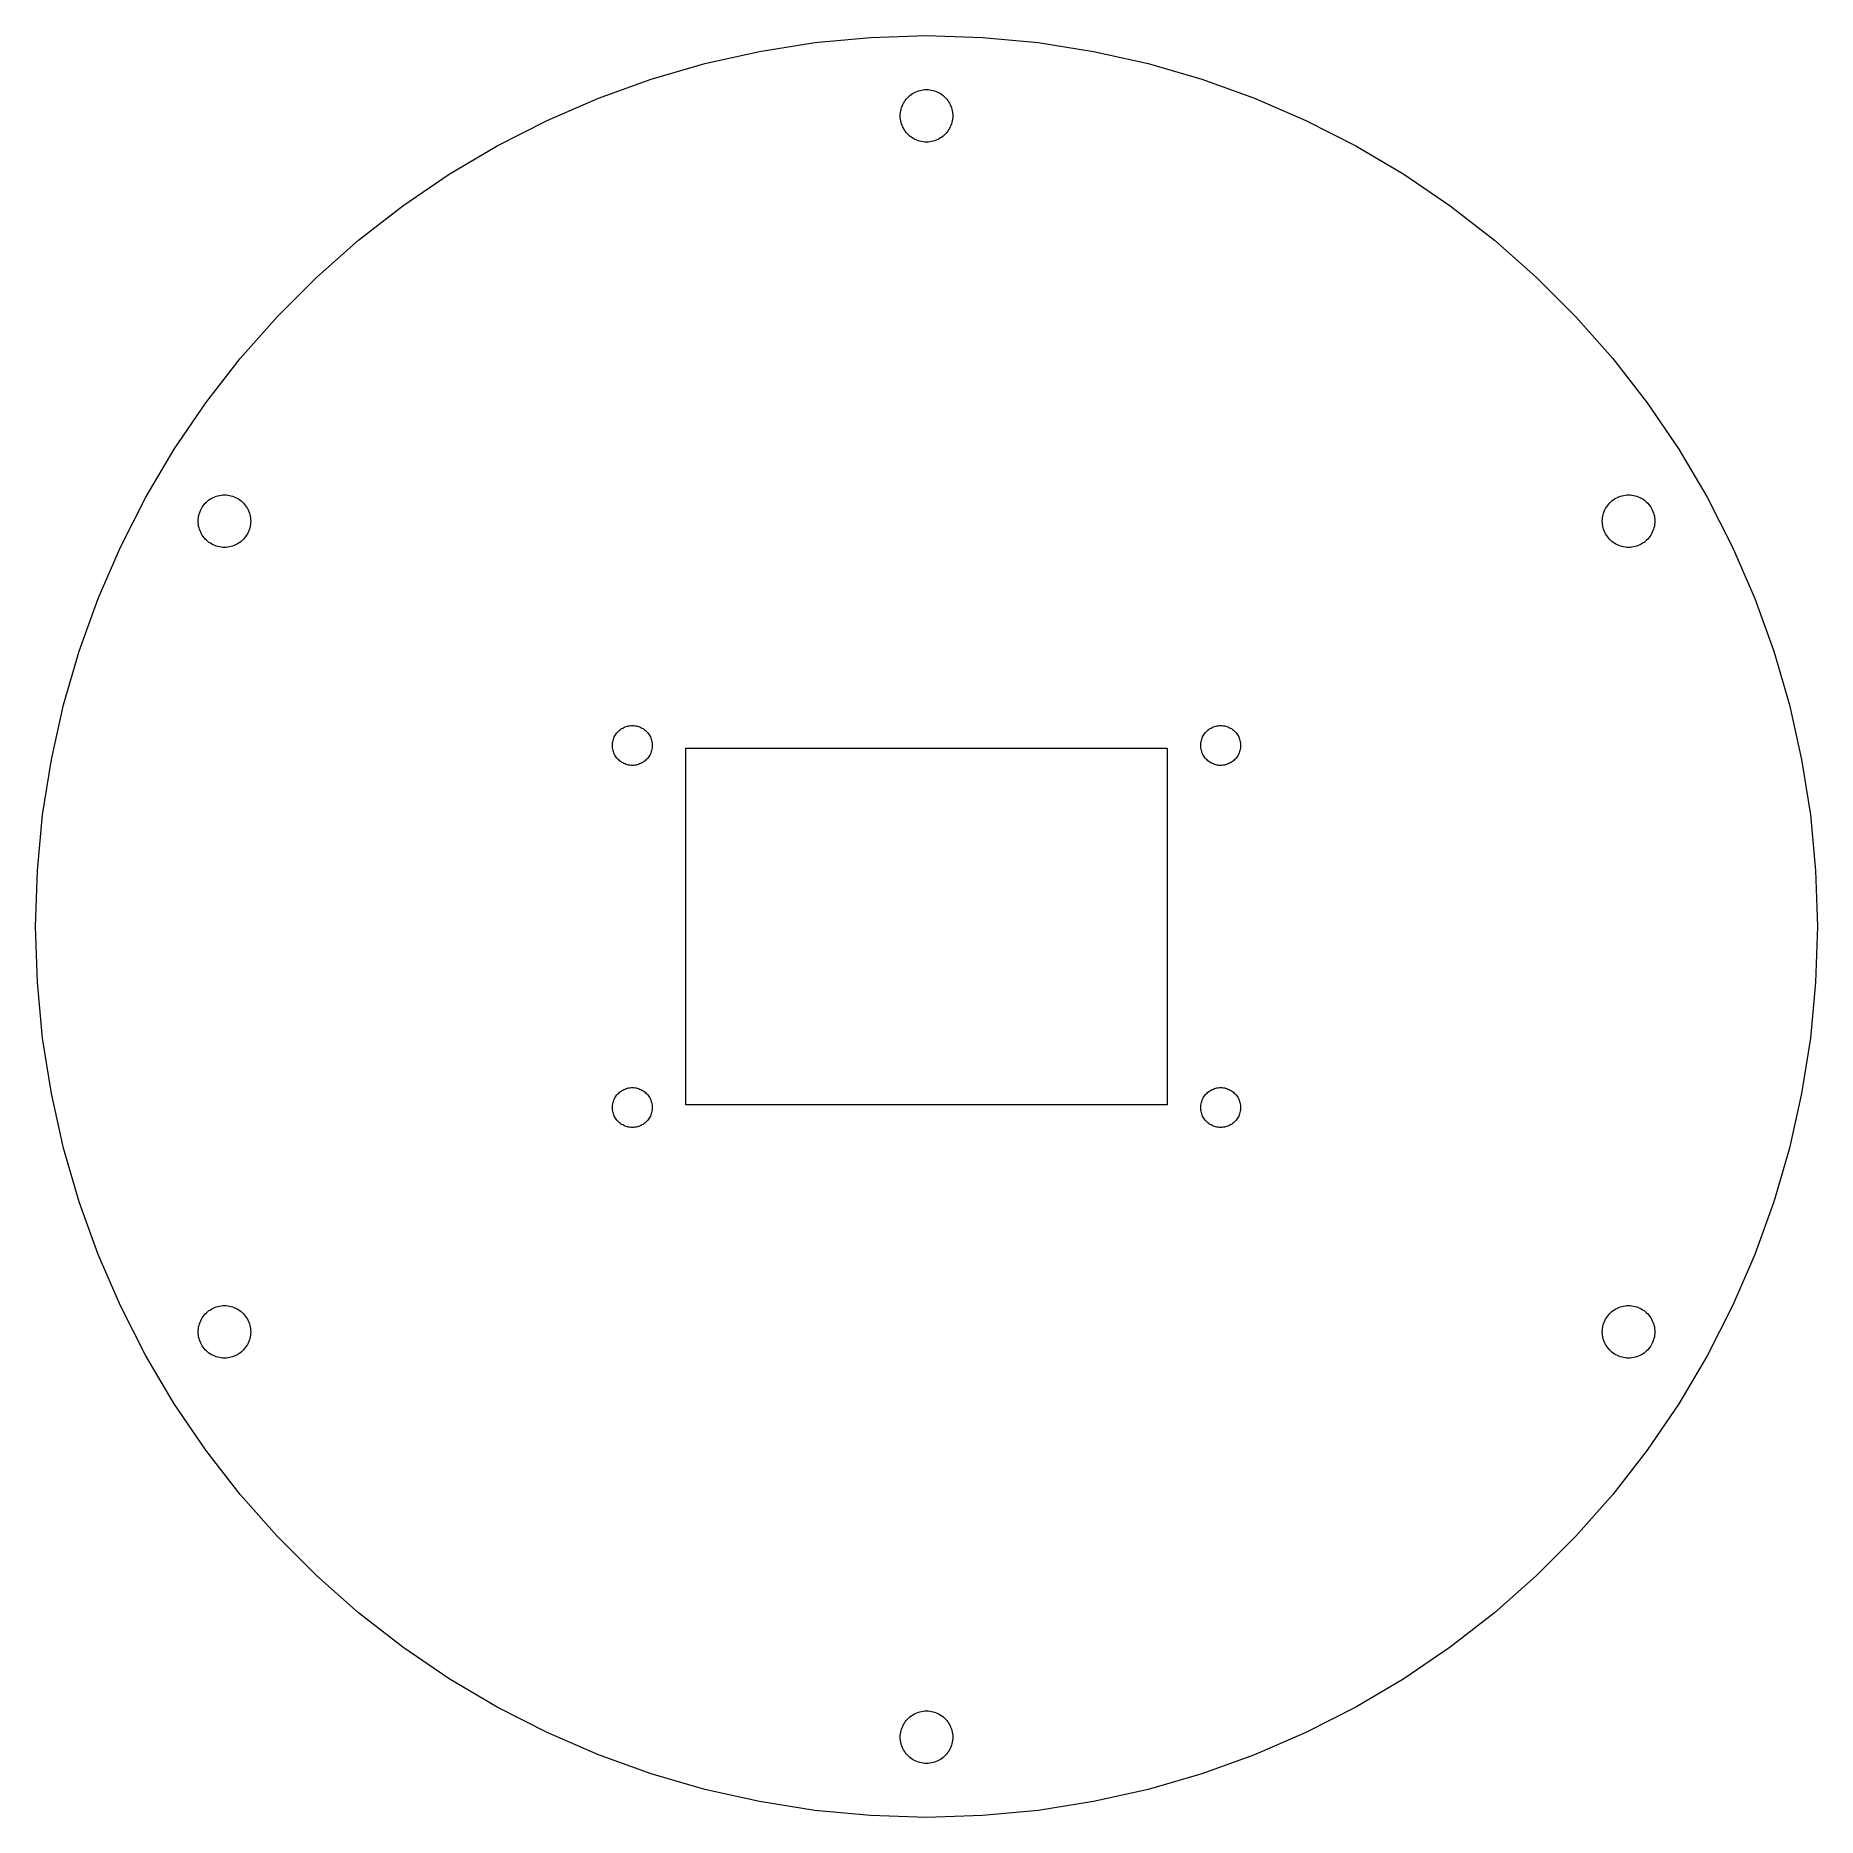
# Model space of a CAD drawing. Header units: millimetres. Extents: x -50 to 50, y -50 to 50.
import ezdxf

# ---------------------------------------------------------------- set-up
doc = ezdxf.new("R2010")
doc.units = ezdxf.units.MM
doc.layers.get('0').update_dxf_attribs({"linetype": 'CONTINUOUS', "lineweight": 0})

msp = doc.modelspace()

# ---------------------------------------------------------------- linework, layer by layer
for p, q in [((-3.14, 49.901), (0, 50)), ((0, 50), (3.14, 49.901)), ((-12.434, 48.429), (-9.369, 49.114)), ((-9.369, 49.114), (-6.267, 49.606)), ((-6.267, 49.606), (-3.14, 49.901)), ((3.14, 49.901), (6.267, 49.606)), ((6.267, 49.606), (9.369, 49.114)), ((9.369, 49.114), (12.434, 48.429)), ((-15.451, 47.553), (-12.434, 48.429)), ((12.434, 48.429), (15.451, 47.553)), ((-18.406, 46.489), (-15.451, 47.553)), ((15.451, 47.553), (18.406, 46.489)), ((-21.289, 45.241), (-18.406, 46.489)), ((-1.401, 45.955), (-1.37, 46.042)), ((-1.37, 46.042), (-1.333, 46.127)), ((-1.333, 46.127), (-1.291, 46.21)), ((-1.291, 46.21), (-1.244, 46.289)), ((-1.244, 46.289), (-1.192, 46.366)), ((-1.192, 46.366), (-1.135, 46.439)), ((-1.135, 46.439), (-1.074, 46.508)), ((-1.074, 46.508), (-1.008, 46.574)), ((-1.008, 46.574), (-0.939, 46.635)), ((-0.939, 46.635), (-0.866, 46.692)), ((-0.866, 46.692), (-0.789, 46.744)), ((-0.789, 46.744), (-0.71, 46.791)), ((-0.71, 46.791), (-0.627, 46.833)), ((-0.627, 46.833), (-0.542, 46.87)), ((-0.542, 46.87), (-0.455, 46.901)), ((-0.455, 46.901), (-0.366, 46.927)), ((-0.366, 46.927), (-0.276, 46.947)), ((-0.276, 46.947), (-0.185, 46.962)), ((-0.185, 46.962), (-0.093, 46.97)), ((-0.093, 46.97), (0, 46.973)), ((0, 46.973), (0.093, 46.97)), ((0.093, 46.97), (0.185, 46.962)), ((0.185, 46.962), (0.276, 46.947)), ((0.276, 46.947), (0.366, 46.927)), ((0.366, 46.927), (0.455, 46.901)), ((0.455, 46.901), (0.542, 46.87)), ((0.542, 46.87), (0.627, 46.833)), ((0.627, 46.833), (0.71, 46.791)), ((0.71, 46.791), (0.789, 46.744)), ((0.789, 46.744), (0.866, 46.692)), ((0.866, 46.692), (0.939, 46.635)), ((0.939, 46.635), (1.008, 46.574)), ((1.008, 46.574), (1.074, 46.508)), ((1.074, 46.508), (1.135, 46.439)), ((1.135, 46.439), (1.192, 46.366)), ((1.192, 46.366), (1.244, 46.289)), ((1.244, 46.289), (1.291, 46.21)), ((1.291, 46.21), (1.333, 46.127)), ((1.333, 46.127), (1.37, 46.042)), ((1.37, 46.042), (1.401, 45.955)), ((18.406, 46.489), (21.289, 45.241)), ((-24.088, 43.815), (-21.289, 45.241)), ((-1.473, 45.5), (-1.47, 45.593)), ((-1.47, 45.407), (-1.473, 45.5)), ((-1.47, 45.593), (-1.462, 45.685)), ((-1.462, 45.315), (-1.47, 45.407)), ((-1.462, 45.685), (-1.447, 45.776)), ((-1.447, 45.224), (-1.462, 45.315)), ((-1.447, 45.776), (-1.427, 45.866)), ((-1.427, 45.134), (-1.447, 45.224)), ((-1.427, 45.866), (-1.401, 45.955)), ((-1.401, 45.045), (-1.427, 45.134)), ((-1.37, 44.958), (-1.401, 45.045)), ((1.401, 45.045), (1.37, 44.958)), ((1.401, 45.955), (1.427, 45.866)), ((1.427, 45.134), (1.401, 45.045)), ((1.427, 45.866), (1.447, 45.776)), ((1.447, 45.224), (1.427, 45.134)), ((1.447, 45.776), (1.462, 45.685)), ((1.462, 45.315), (1.447, 45.224)), ((1.462, 45.685), (1.47, 45.593)), ((1.47, 45.407), (1.462, 45.315)), ((1.47, 45.593), (1.473, 45.5)), ((1.473, 45.5), (1.47, 45.407)), ((21.289, 45.241), (24.088, 43.815)), ((-1.333, 44.873), (-1.37, 44.958)), ((-1.291, 44.79), (-1.333, 44.873)), ((-1.244, 44.711), (-1.291, 44.79)), ((-1.192, 44.634), (-1.244, 44.711)), ((-1.135, 44.561), (-1.192, 44.634)), ((-1.074, 44.492), (-1.135, 44.561)), ((-1.008, 44.426), (-1.074, 44.492)), ((-0.939, 44.365), (-1.008, 44.426)), ((-0.866, 44.308), (-0.939, 44.365)), ((-0.789, 44.256), (-0.866, 44.308)), ((-0.71, 44.209), (-0.789, 44.256)), ((-0.627, 44.167), (-0.71, 44.209)), ((-0.542, 44.13), (-0.627, 44.167)), ((-0.455, 44.099), (-0.542, 44.13)), ((-0.366, 44.073), (-0.455, 44.099)), ((-0.276, 44.053), (-0.366, 44.073)), ((-0.185, 44.038), (-0.276, 44.053)), ((-0.093, 44.03), (-0.185, 44.038)), ((0, 44.027), (-0.093, 44.03)), ((0.093, 44.03), (0, 44.027)), ((0.185, 44.038), (0.093, 44.03)), ((0.276, 44.053), (0.185, 44.038)), ((0.366, 44.073), (0.276, 44.053)), ((0.455, 44.099), (0.366, 44.073)), ((0.542, 44.13), (0.455, 44.099)), ((0.627, 44.167), (0.542, 44.13)), ((0.71, 44.209), (0.627, 44.167)), ((0.789, 44.256), (0.71, 44.209)), ((0.866, 44.308), (0.789, 44.256)), ((0.939, 44.365), (0.866, 44.308)), ((1.008, 44.426), (0.939, 44.365)), ((1.074, 44.492), (1.008, 44.426)), ((1.135, 44.561), (1.074, 44.492)), ((1.192, 44.634), (1.135, 44.561)), ((1.244, 44.711), (1.192, 44.634)), ((1.291, 44.79), (1.244, 44.711)), ((1.333, 44.873), (1.291, 44.79)), ((1.37, 44.958), (1.333, 44.873)), ((-26.791, 42.216), (-24.088, 43.815)), ((24.088, 43.815), (26.791, 42.216)), ((-29.389, 40.451), (-26.791, 42.216)), ((26.791, 42.216), (29.389, 40.451)), ((-31.871, 38.526), (-29.389, 40.451)), ((29.389, 40.451), (31.871, 38.526)), ((-34.227, 36.448), (-31.871, 38.526)), ((31.871, 38.526), (34.227, 36.448)), ((-36.448, 34.227), (-34.227, 36.448)), ((34.227, 36.448), (36.448, 34.227)), ((-38.526, 31.871), (-36.448, 34.227)), ((36.448, 34.227), (38.526, 31.871)), ((-40.451, 29.389), (-38.526, 31.871)), ((38.526, 31.871), (40.451, 29.389)), ((-42.216, 26.791), (-40.451, 29.389)), ((40.451, 29.389), (42.216, 26.791)), ((-43.815, 24.088), (-42.216, 26.791)), ((42.216, 26.791), (43.815, 24.088)), ((-45.241, 21.289), (-43.815, 24.088)), ((-40.194, 23.994), (-40.114, 24.041)), ((-40.114, 24.041), (-40.031, 24.083)), ((-40.031, 24.083), (-39.946, 24.12)), ((-39.946, 24.12), (-39.859, 24.151)), ((-39.859, 24.151), (-39.771, 24.177)), ((-39.771, 24.177), (-39.68, 24.197)), ((-39.68, 24.197), (-39.589, 24.212)), ((-39.589, 24.212), (-39.497, 24.22)), ((-39.497, 24.22), (-39.404, 24.223)), ((-39.404, 24.223), (-39.312, 24.22)), ((-39.312, 24.22), (-39.22, 24.212)), ((-39.22, 24.212), (-39.128, 24.197)), ((-39.128, 24.197), (-39.038, 24.177)), ((-39.038, 24.177), (-38.949, 24.151)), ((-38.949, 24.151), (-38.862, 24.12)), ((-38.862, 24.12), (-38.777, 24.083)), ((-38.777, 24.083), (-38.694, 24.041)), ((-38.694, 24.041), (-38.615, 23.994)), ((38.615, 23.994), (38.694, 24.041)), ((38.694, 24.041), (38.777, 24.083)), ((38.777, 24.083), (38.862, 24.12)), ((38.862, 24.12), (38.949, 24.151)), ((38.949, 24.151), (39.038, 24.177)), ((39.038, 24.177), (39.128, 24.197)), ((39.128, 24.197), (39.22, 24.212)), ((39.22, 24.212), (39.312, 24.22)), ((39.312, 24.22), (39.404, 24.223)), ((39.404, 24.223), (39.497, 24.22)), ((39.497, 24.22), (39.589, 24.212)), ((39.589, 24.212), (39.68, 24.197)), ((39.68, 24.197), (39.771, 24.177)), ((39.771, 24.177), (39.859, 24.151)), ((39.859, 24.151), (39.946, 24.12)), ((39.946, 24.12), (40.031, 24.083)), ((40.031, 24.083), (40.114, 24.041)), ((40.114, 24.041), (40.194, 23.994)), ((43.815, 24.088), (45.241, 21.289)), ((-40.866, 22.935), (-40.851, 23.026)), ((-40.851, 23.026), (-40.831, 23.116)), ((-40.831, 23.116), (-40.805, 23.205)), ((-40.805, 23.205), (-40.774, 23.292)), ((-40.774, 23.292), (-40.737, 23.377)), ((-40.737, 23.377), (-40.695, 23.46)), ((-40.695, 23.46), (-40.648, 23.539)), ((-40.648, 23.539), (-40.596, 23.616)), ((-40.596, 23.616), (-40.539, 23.689)), ((-40.539, 23.689), (-40.478, 23.758)), ((-40.478, 23.758), (-40.413, 23.824)), ((-40.413, 23.824), (-40.343, 23.885)), ((-40.343, 23.885), (-40.27, 23.942)), ((-40.27, 23.942), (-40.194, 23.994)), ((-38.615, 23.994), (-38.538, 23.942)), ((-38.538, 23.942), (-38.465, 23.885)), ((-38.465, 23.885), (-38.396, 23.824)), ((-38.396, 23.824), (-38.33, 23.758)), ((-38.33, 23.758), (-38.269, 23.689)), ((-38.269, 23.689), (-38.212, 23.616)), ((-38.212, 23.616), (-38.16, 23.539)), ((-38.16, 23.539), (-38.113, 23.46)), ((-38.113, 23.46), (-38.071, 23.377)), ((-38.071, 23.377), (-38.034, 23.292)), ((-38.034, 23.292), (-38.003, 23.205)), ((-38.003, 23.205), (-37.977, 23.116)), ((-37.977, 23.116), (-37.957, 23.026)), ((-37.957, 23.026), (-37.943, 22.935)), ((37.943, 22.935), (37.957, 23.026)), ((37.957, 23.026), (37.977, 23.116)), ((37.977, 23.116), (38.003, 23.205)), ((38.003, 23.205), (38.034, 23.292)), ((38.034, 23.292), (38.071, 23.377)), ((38.071, 23.377), (38.113, 23.46)), ((38.113, 23.46), (38.16, 23.539)), ((38.16, 23.539), (38.212, 23.616)), ((38.212, 23.616), (38.269, 23.689)), ((38.269, 23.689), (38.33, 23.758)), ((38.33, 23.758), (38.396, 23.824)), ((38.396, 23.824), (38.465, 23.885)), ((38.465, 23.885), (38.538, 23.942)), ((38.538, 23.942), (38.615, 23.994)), ((40.194, 23.994), (40.27, 23.942)), ((40.27, 23.942), (40.343, 23.885)), ((40.343, 23.885), (40.413, 23.824)), ((40.413, 23.824), (40.478, 23.758)), ((40.478, 23.758), (40.539, 23.689)), ((40.539, 23.689), (40.596, 23.616)), ((40.596, 23.616), (40.648, 23.539)), ((40.648, 23.539), (40.695, 23.46)), ((40.695, 23.46), (40.737, 23.377)), ((40.737, 23.377), (40.774, 23.292)), ((40.774, 23.292), (40.805, 23.205)), ((40.805, 23.205), (40.831, 23.116)), ((40.831, 23.116), (40.851, 23.026)), ((40.851, 23.026), (40.866, 22.935)), ((-40.877, 22.75), (-40.874, 22.843)), ((-40.874, 22.657), (-40.877, 22.75)), ((-40.874, 22.843), (-40.866, 22.935)), ((-40.866, 22.565), (-40.874, 22.657)), ((-40.851, 22.474), (-40.866, 22.565)), ((-40.831, 22.384), (-40.851, 22.474)), ((-40.805, 22.295), (-40.831, 22.384)), ((-40.774, 22.208), (-40.805, 22.295)), ((-40.737, 22.123), (-40.774, 22.208)), ((-40.695, 22.04), (-40.737, 22.123)), ((-40.648, 21.961), (-40.695, 22.04)), ((-38.113, 22.04), (-38.16, 21.961)), ((-38.071, 22.123), (-38.113, 22.04)), ((-38.034, 22.208), (-38.071, 22.123)), ((-38.003, 22.295), (-38.034, 22.208)), ((-37.977, 22.384), (-38.003, 22.295)), ((-37.957, 22.474), (-37.977, 22.384)), ((-37.943, 22.565), (-37.957, 22.474)), ((-37.943, 22.935), (-37.934, 22.843)), ((-37.934, 22.657), (-37.943, 22.565)), ((-37.934, 22.843), (-37.931, 22.75)), ((-37.931, 22.75), (-37.934, 22.657)), ((37.931, 22.75), (37.934, 22.843)), ((37.934, 22.657), (37.931, 22.75)), ((37.934, 22.843), (37.943, 22.935)), ((37.943, 22.565), (37.934, 22.657)), ((37.957, 22.474), (37.943, 22.565)), ((37.977, 22.384), (37.957, 22.474)), ((38.003, 22.295), (37.977, 22.384)), ((38.034, 22.208), (38.003, 22.295)), ((38.071, 22.123), (38.034, 22.208)), ((38.113, 22.04), (38.071, 22.123)), ((38.16, 21.961), (38.113, 22.04)), ((40.695, 22.04), (40.648, 21.961)), ((40.737, 22.123), (40.695, 22.04)), ((40.774, 22.208), (40.737, 22.123)), ((40.805, 22.295), (40.774, 22.208)), ((40.831, 22.384), (40.805, 22.295)), ((40.851, 22.474), (40.831, 22.384)), ((40.866, 22.565), (40.851, 22.474)), ((40.866, 22.935), (40.874, 22.843)), ((40.874, 22.657), (40.866, 22.565)), ((40.874, 22.843), (40.877, 22.75)), ((40.877, 22.75), (40.874, 22.657)), ((-46.489, 18.406), (-45.241, 21.289)), ((-40.596, 21.884), (-40.648, 21.961)), ((-40.539, 21.811), (-40.596, 21.884)), ((-40.478, 21.742), (-40.539, 21.811)), ((-40.413, 21.676), (-40.478, 21.742)), ((-40.343, 21.615), (-40.413, 21.676)), ((-40.27, 21.558), (-40.343, 21.615)), ((-40.194, 21.506), (-40.27, 21.558)), ((-40.114, 21.459), (-40.194, 21.506)), ((-40.031, 21.417), (-40.114, 21.459)), ((-39.946, 21.38), (-40.031, 21.417)), ((-39.859, 21.349), (-39.946, 21.38)), ((-39.771, 21.323), (-39.859, 21.349)), ((-39.68, 21.303), (-39.771, 21.323)), ((-39.589, 21.288), (-39.68, 21.303)), ((-39.497, 21.28), (-39.589, 21.288)), ((-39.404, 21.277), (-39.497, 21.28)), ((-39.312, 21.28), (-39.404, 21.277)), ((-39.22, 21.288), (-39.312, 21.28)), ((-39.128, 21.303), (-39.22, 21.288)), ((-39.038, 21.323), (-39.128, 21.303)), ((-38.949, 21.349), (-39.038, 21.323)), ((-38.862, 21.38), (-38.949, 21.349)), ((-38.777, 21.417), (-38.862, 21.38)), ((-38.694, 21.459), (-38.777, 21.417)), ((-38.615, 21.506), (-38.694, 21.459)), ((-38.538, 21.558), (-38.615, 21.506)), ((-38.465, 21.615), (-38.538, 21.558)), ((-38.396, 21.676), (-38.465, 21.615)), ((-38.33, 21.742), (-38.396, 21.676)), ((-38.269, 21.811), (-38.33, 21.742)), ((-38.212, 21.884), (-38.269, 21.811)), ((-38.16, 21.961), (-38.212, 21.884)), ((38.212, 21.884), (38.16, 21.961)), ((38.269, 21.811), (38.212, 21.884)), ((38.33, 21.742), (38.269, 21.811)), ((38.396, 21.676), (38.33, 21.742)), ((38.465, 21.615), (38.396, 21.676)), ((38.538, 21.558), (38.465, 21.615)), ((38.615, 21.506), (38.538, 21.558)), ((38.694, 21.459), (38.615, 21.506)), ((38.777, 21.417), (38.694, 21.459)), ((38.862, 21.38), (38.777, 21.417)), ((38.949, 21.349), (38.862, 21.38)), ((39.038, 21.323), (38.949, 21.349)), ((39.128, 21.303), (39.038, 21.323)), ((39.22, 21.288), (39.128, 21.303)), ((39.312, 21.28), (39.22, 21.288)), ((39.404, 21.277), (39.312, 21.28)), ((39.497, 21.28), (39.404, 21.277)), ((39.589, 21.288), (39.497, 21.28)), ((39.68, 21.303), (39.589, 21.288)), ((39.771, 21.323), (39.68, 21.303)), ((39.859, 21.349), (39.771, 21.323)), ((39.946, 21.38), (39.859, 21.349)), ((40.031, 21.417), (39.946, 21.38)), ((40.114, 21.459), (40.031, 21.417)), ((40.194, 21.506), (40.114, 21.459)), ((40.27, 21.558), (40.194, 21.506)), ((40.343, 21.615), (40.27, 21.558)), ((40.413, 21.676), (40.343, 21.615)), ((40.478, 21.742), (40.413, 21.676)), ((40.539, 21.811), (40.478, 21.742)), ((40.596, 21.884), (40.539, 21.811)), ((40.648, 21.961), (40.596, 21.884)), ((45.241, 21.289), (46.489, 18.406)), ((-47.553, 15.451), (-46.489, 18.406)), ((46.489, 18.406), (47.553, 15.451)), ((-48.429, 12.434), (-47.553, 15.451)), ((47.553, 15.451), (48.429, 12.434)), ((-49.114, 9.369), (-48.429, 12.434)), ((48.429, 12.434), (49.114, 9.369)), ((-17.275, 10.975), (-17.222, 11.021)), ((-17.222, 11.021), (-17.167, 11.064)), ((-17.167, 11.064), (-17.109, 11.104)), ((-17.109, 11.104), (-17.048, 11.139)), ((-17.048, 11.139), (-16.986, 11.171)), ((-16.986, 11.171), (-16.921, 11.199)), ((-16.921, 11.199), (-16.855, 11.223)), ((-16.855, 11.223), (-16.788, 11.242)), ((-16.788, 11.242), (-16.719, 11.258)), ((-16.719, 11.258), (-16.65, 11.269)), ((-16.65, 11.269), (-16.58, 11.275)), ((-16.58, 11.275), (-16.51, 11.278)), ((-16.51, 11.278), (-16.44, 11.275)), ((-16.44, 11.275), (-16.37, 11.269)), ((-16.37, 11.269), (-16.301, 11.258)), ((-16.301, 11.258), (-16.232, 11.242)), ((-16.232, 11.242), (-16.165, 11.223)), ((-16.165, 11.223), (-16.099, 11.199)), ((-16.099, 11.199), (-16.034, 11.171)), ((-16.034, 11.171), (-15.972, 11.139)), ((-15.972, 11.139), (-15.911, 11.104)), ((-15.911, 11.104), (-15.853, 11.064)), ((-15.853, 11.064), (-15.798, 11.021)), ((-15.798, 11.021), (-15.745, 10.975)), ((15.745, 10.975), (15.798, 11.021)), ((15.798, 11.021), (15.853, 11.064)), ((15.853, 11.064), (15.911, 11.104)), ((15.911, 11.104), (15.972, 11.139)), ((15.972, 11.139), (16.034, 11.171)), ((16.034, 11.171), (16.099, 11.199)), ((16.099, 11.199), (16.165, 11.223)), ((16.165, 11.223), (16.232, 11.242)), ((16.232, 11.242), (16.301, 11.258)), ((16.301, 11.258), (16.37, 11.269)), ((16.37, 11.269), (16.44, 11.275)), ((16.44, 11.275), (16.51, 11.278)), ((16.51, 11.278), (16.58, 11.275)), ((16.58, 11.275), (16.65, 11.269)), ((16.65, 11.269), (16.719, 11.258)), ((16.719, 11.258), (16.788, 11.242)), ((16.788, 11.242), (16.855, 11.223)), ((16.855, 11.223), (16.921, 11.199)), ((16.921, 11.199), (16.986, 11.171)), ((16.986, 11.171), (17.048, 11.139)), ((17.048, 11.139), (17.109, 11.104)), ((17.109, 11.104), (17.167, 11.064)), ((17.167, 11.064), (17.222, 11.021)), ((17.222, 11.021), (17.275, 10.975)), ((-17.628, 10.16), (-17.625, 10.23)), ((-17.625, 10.09), (-17.628, 10.16)), ((-17.625, 10.23), (-17.619, 10.3)), ((-17.619, 10.02), (-17.625, 10.09)), ((-17.619, 10.3), (-17.608, 10.369)), ((-17.608, 9.951), (-17.619, 10.02)), ((-17.608, 10.369), (-17.592, 10.438)), ((-17.592, 10.438), (-17.573, 10.505)), ((-17.573, 10.505), (-17.549, 10.571)), ((-17.549, 10.571), (-17.521, 10.636)), ((-17.521, 10.636), (-17.489, 10.698)), ((-17.489, 10.698), (-17.454, 10.759)), ((-17.454, 10.759), (-17.414, 10.817)), ((-17.414, 10.817), (-17.371, 10.872)), ((-17.371, 10.872), (-17.325, 10.925)), ((-17.325, 10.925), (-17.275, 10.975)), ((-15.745, 10.975), (-15.695, 10.925)), ((-15.695, 10.925), (-15.649, 10.872)), ((-15.649, 10.872), (-15.606, 10.817)), ((-15.606, 10.817), (-15.566, 10.759)), ((-15.566, 10.759), (-15.531, 10.698)), ((-15.531, 10.698), (-15.499, 10.636)), ((-15.499, 10.636), (-15.471, 10.571)), ((-15.471, 10.571), (-15.447, 10.505)), ((-15.447, 10.505), (-15.428, 10.438)), ((-15.428, 10.438), (-15.412, 10.369)), ((-15.412, 10.369), (-15.401, 10.3)), ((-15.401, 10.02), (-15.412, 9.951)), ((-15.401, 10.3), (-15.395, 10.23)), ((-15.395, 10.09), (-15.401, 10.02)), ((-15.395, 10.23), (-15.392, 10.16)), ((-15.392, 10.16), (-15.395, 10.09)), ((-13.5, -10), (-13.5, 10)), ((-13.5, 10), (13.5, 10)), ((13.5, 10), (13.5, -10)), ((15.392, 10.16), (15.395, 10.23)), ((15.395, 10.09), (15.392, 10.16)), ((15.395, 10.23), (15.401, 10.3)), ((15.401, 10.02), (15.395, 10.09)), ((15.401, 10.3), (15.412, 10.369)), ((15.412, 9.951), (15.401, 10.02)), ((15.412, 10.369), (15.428, 10.438)), ((15.428, 10.438), (15.447, 10.505)), ((15.447, 10.505), (15.471, 10.571)), ((15.471, 10.571), (15.499, 10.636)), ((15.499, 10.636), (15.531, 10.698)), ((15.531, 10.698), (15.566, 10.759)), ((15.566, 10.759), (15.606, 10.817)), ((15.606, 10.817), (15.649, 10.872)), ((15.649, 10.872), (15.695, 10.925)), ((15.695, 10.925), (15.745, 10.975)), ((17.275, 10.975), (17.325, 10.925)), ((17.325, 10.925), (17.371, 10.872)), ((17.371, 10.872), (17.414, 10.817)), ((17.414, 10.817), (17.454, 10.759)), ((17.454, 10.759), (17.489, 10.698)), ((17.489, 10.698), (17.521, 10.636)), ((17.521, 10.636), (17.549, 10.571)), ((17.549, 10.571), (17.573, 10.505)), ((17.573, 10.505), (17.592, 10.438)), ((17.592, 10.438), (17.608, 10.369)), ((17.608, 10.369), (17.619, 10.3)), ((17.619, 10.02), (17.608, 9.951)), ((17.619, 10.3), (17.625, 10.23)), ((17.625, 10.09), (17.619, 10.02)), ((17.625, 10.23), (17.628, 10.16)), ((17.628, 10.16), (17.625, 10.09)), ((-49.606, 6.267), (-49.114, 9.369)), ((-17.592, 9.882), (-17.608, 9.951)), ((-17.573, 9.815), (-17.592, 9.882)), ((-17.549, 9.749), (-17.573, 9.815)), ((-17.521, 9.684), (-17.549, 9.749)), ((-17.489, 9.622), (-17.521, 9.684)), ((-17.454, 9.561), (-17.489, 9.622)), ((-17.414, 9.503), (-17.454, 9.561)), ((-17.371, 9.448), (-17.414, 9.503)), ((-17.325, 9.395), (-17.371, 9.448)), ((-17.275, 9.345), (-17.325, 9.395)), ((-17.222, 9.299), (-17.275, 9.345)), ((-17.167, 9.256), (-17.222, 9.299)), ((-17.109, 9.216), (-17.167, 9.256)), ((-17.048, 9.181), (-17.109, 9.216)), ((-16.986, 9.149), (-17.048, 9.181)), ((-16.921, 9.121), (-16.986, 9.149)), ((-16.855, 9.097), (-16.921, 9.121)), ((-16.788, 9.078), (-16.855, 9.097)), ((-16.719, 9.062), (-16.788, 9.078)), ((-16.65, 9.051), (-16.719, 9.062)), ((-16.58, 9.045), (-16.65, 9.051)), ((-16.51, 9.042), (-16.58, 9.045)), ((-16.44, 9.045), (-16.51, 9.042)), ((-16.37, 9.051), (-16.44, 9.045)), ((-16.301, 9.062), (-16.37, 9.051)), ((-16.232, 9.078), (-16.301, 9.062)), ((-16.165, 9.097), (-16.232, 9.078)), ((-16.099, 9.121), (-16.165, 9.097)), ((-16.034, 9.149), (-16.099, 9.121)), ((-15.972, 9.181), (-16.034, 9.149)), ((-15.911, 9.216), (-15.972, 9.181)), ((-15.853, 9.256), (-15.911, 9.216)), ((-15.798, 9.299), (-15.853, 9.256)), ((-15.745, 9.345), (-15.798, 9.299)), ((-15.695, 9.395), (-15.745, 9.345)), ((-15.649, 9.448), (-15.695, 9.395)), ((-15.606, 9.503), (-15.649, 9.448)), ((-15.566, 9.561), (-15.606, 9.503)), ((-15.531, 9.622), (-15.566, 9.561)), ((-15.499, 9.684), (-15.531, 9.622)), ((-15.471, 9.749), (-15.499, 9.684)), ((-15.447, 9.815), (-15.471, 9.749)), ((-15.428, 9.882), (-15.447, 9.815)), ((-15.412, 9.951), (-15.428, 9.882)), ((15.428, 9.882), (15.412, 9.951)), ((15.447, 9.815), (15.428, 9.882)), ((15.471, 9.749), (15.447, 9.815)), ((15.499, 9.684), (15.471, 9.749)), ((15.531, 9.622), (15.499, 9.684)), ((15.566, 9.561), (15.531, 9.622)), ((15.606, 9.503), (15.566, 9.561)), ((15.649, 9.448), (15.606, 9.503)), ((15.695, 9.395), (15.649, 9.448)), ((15.745, 9.345), (15.695, 9.395)), ((15.798, 9.299), (15.745, 9.345)), ((15.853, 9.256), (15.798, 9.299)), ((15.911, 9.216), (15.853, 9.256)), ((15.972, 9.181), (15.911, 9.216)), ((16.034, 9.149), (15.972, 9.181)), ((16.099, 9.121), (16.034, 9.149)), ((16.165, 9.097), (16.099, 9.121)), ((16.232, 9.078), (16.165, 9.097)), ((16.301, 9.062), (16.232, 9.078)), ((16.37, 9.051), (16.301, 9.062)), ((16.44, 9.045), (16.37, 9.051)), ((16.51, 9.042), (16.44, 9.045)), ((16.58, 9.045), (16.51, 9.042)), ((16.65, 9.051), (16.58, 9.045)), ((16.719, 9.062), (16.65, 9.051)), ((16.788, 9.078), (16.719, 9.062)), ((16.855, 9.097), (16.788, 9.078)), ((16.921, 9.121), (16.855, 9.097)), ((16.986, 9.149), (16.921, 9.121)), ((17.048, 9.181), (16.986, 9.149)), ((17.109, 9.216), (17.048, 9.181)), ((17.167, 9.256), (17.109, 9.216)), ((17.222, 9.299), (17.167, 9.256)), ((17.275, 9.345), (17.222, 9.299)), ((17.325, 9.395), (17.275, 9.345)), ((17.371, 9.448), (17.325, 9.395)), ((17.414, 9.503), (17.371, 9.448)), ((17.454, 9.561), (17.414, 9.503)), ((17.489, 9.622), (17.454, 9.561)), ((17.521, 9.684), (17.489, 9.622)), ((17.549, 9.749), (17.521, 9.684)), ((17.573, 9.815), (17.549, 9.749)), ((17.592, 9.882), (17.573, 9.815)), ((17.608, 9.951), (17.592, 9.882)), ((49.114, 9.369), (49.606, 6.267)), ((-49.901, 3.14), (-49.606, 6.267)), ((49.606, 6.267), (49.901, 3.14)), ((-50, 0), (-49.901, 3.14)), ((49.901, 3.14), (50, 0)), ((-49.901, -3.14), (-50, 0)), ((50, 0), (49.901, -3.14)), ((-49.606, -6.267), (-49.901, -3.14)), ((49.901, -3.14), (49.606, -6.267)), ((-49.114, -9.369), (-49.606, -6.267)), ((49.606, -6.267), (49.114, -9.369)), ((-48.429, -12.434), (-49.114, -9.369)), ((-17.619, -10.02), (-17.608, -9.951)), ((-17.608, -9.951), (-17.592, -9.882)), ((-17.592, -9.882), (-17.573, -9.815)), ((-17.573, -9.815), (-17.549, -9.749)), ((-17.549, -9.749), (-17.521, -9.684)), ((-17.521, -9.684), (-17.489, -9.622)), ((-17.489, -9.622), (-17.454, -9.561)), ((-17.454, -9.561), (-17.414, -9.503)), ((-17.414, -9.503), (-17.371, -9.448)), ((-17.371, -9.448), (-17.325, -9.395)), ((-17.325, -9.395), (-17.275, -9.345)), ((-17.275, -9.345), (-17.222, -9.299)), ((-17.222, -9.299), (-17.167, -9.256)), ((-17.167, -9.256), (-17.109, -9.216)), ((-17.109, -9.216), (-17.048, -9.181)), ((-17.048, -9.181), (-16.986, -9.149)), ((-16.986, -9.149), (-16.921, -9.121)), ((-16.921, -9.121), (-16.855, -9.097)), ((-16.855, -9.097), (-16.788, -9.078)), ((-16.788, -9.078), (-16.719, -9.062)), ((-16.719, -9.062), (-16.65, -9.051)), ((-16.65, -9.051), (-16.58, -9.045)), ((-16.58, -9.045), (-16.51, -9.042)), ((-16.51, -9.042), (-16.44, -9.045)), ((-16.44, -9.045), (-16.37, -9.051)), ((-16.37, -9.051), (-16.301, -9.062)), ((-16.301, -9.062), (-16.232, -9.078)), ((-16.232, -9.078), (-16.165, -9.097)), ((-16.165, -9.097), (-16.099, -9.121)), ((-16.099, -9.121), (-16.034, -9.149)), ((-16.034, -9.149), (-15.972, -9.181)), ((-15.972, -9.181), (-15.911, -9.216)), ((-15.911, -9.216), (-15.853, -9.256)), ((-15.853, -9.256), (-15.798, -9.299)), ((-15.798, -9.299), (-15.745, -9.345)), ((-15.745, -9.345), (-15.695, -9.395)), ((-15.695, -9.395), (-15.649, -9.448)), ((-15.649, -9.448), (-15.606, -9.503)), ((-15.606, -9.503), (-15.566, -9.561)), ((-15.566, -9.561), (-15.531, -9.622)), ((-15.531, -9.622), (-15.499, -9.684)), ((-15.499, -9.684), (-15.471, -9.749)), ((-15.471, -9.749), (-15.447, -9.815)), ((-15.447, -9.815), (-15.428, -9.882)), ((-15.428, -9.882), (-15.412, -9.951)), ((-15.412, -9.951), (-15.401, -10.02)), ((13.5, -10), (-13.5, -10)), ((15.401, -10.02), (15.412, -9.951)), ((15.412, -9.951), (15.428, -9.882)), ((15.428, -9.882), (15.447, -9.815)), ((15.447, -9.815), (15.471, -9.749)), ((15.471, -9.749), (15.499, -9.684)), ((15.499, -9.684), (15.531, -9.622)), ((15.531, -9.622), (15.566, -9.561)), ((15.566, -9.561), (15.606, -9.503)), ((15.606, -9.503), (15.649, -9.448)), ((15.649, -9.448), (15.695, -9.395)), ((15.695, -9.395), (15.745, -9.345)), ((15.745, -9.345), (15.798, -9.299)), ((15.798, -9.299), (15.853, -9.256)), ((15.853, -9.256), (15.911, -9.216)), ((15.911, -9.216), (15.972, -9.181)), ((15.972, -9.181), (16.034, -9.149)), ((16.034, -9.149), (16.099, -9.121)), ((16.099, -9.121), (16.165, -9.097)), ((16.165, -9.097), (16.232, -9.078)), ((16.232, -9.078), (16.301, -9.062)), ((16.301, -9.062), (16.37, -9.051)), ((16.37, -9.051), (16.44, -9.045)), ((16.44, -9.045), (16.51, -9.042)), ((16.51, -9.042), (16.58, -9.045)), ((16.58, -9.045), (16.65, -9.051)), ((16.65, -9.051), (16.719, -9.062)), ((16.719, -9.062), (16.788, -9.078)), ((16.788, -9.078), (16.855, -9.097)), ((16.855, -9.097), (16.921, -9.121)), ((16.921, -9.121), (16.986, -9.149)), ((16.986, -9.149), (17.048, -9.181)), ((17.048, -9.181), (17.109, -9.216)), ((17.109, -9.216), (17.167, -9.256)), ((17.167, -9.256), (17.222, -9.299)), ((17.222, -9.299), (17.275, -9.345)), ((17.275, -9.345), (17.325, -9.395)), ((17.325, -9.395), (17.371, -9.448)), ((17.371, -9.448), (17.414, -9.503)), ((17.414, -9.503), (17.454, -9.561)), ((17.454, -9.561), (17.489, -9.622)), ((17.489, -9.622), (17.521, -9.684)), ((17.521, -9.684), (17.549, -9.749)), ((17.549, -9.749), (17.573, -9.815)), ((17.573, -9.815), (17.592, -9.882)), ((17.592, -9.882), (17.608, -9.951)), ((17.608, -9.951), (17.619, -10.02)), ((49.114, -9.369), (48.429, -12.434)), ((-17.628, -10.16), (-17.625, -10.09)), ((-17.625, -10.23), (-17.628, -10.16)), ((-17.625, -10.09), (-17.619, -10.02)), ((-17.619, -10.3), (-17.625, -10.23)), ((-17.608, -10.369), (-17.619, -10.3)), ((-17.592, -10.438), (-17.608, -10.369)), ((-17.573, -10.505), (-17.592, -10.438)), ((-17.549, -10.571), (-17.573, -10.505)), ((-17.521, -10.636), (-17.549, -10.571)), ((-17.489, -10.698), (-17.521, -10.636)), ((-17.454, -10.759), (-17.489, -10.698)), ((-17.414, -10.817), (-17.454, -10.759)), ((-17.371, -10.872), (-17.414, -10.817)), ((-17.325, -10.925), (-17.371, -10.872)), ((-17.275, -10.975), (-17.325, -10.925)), ((-17.222, -11.021), (-17.275, -10.975)), ((-15.745, -10.975), (-15.798, -11.021)), ((-15.695, -10.925), (-15.745, -10.975)), ((-15.649, -10.872), (-15.695, -10.925)), ((-15.606, -10.817), (-15.649, -10.872)), ((-15.566, -10.759), (-15.606, -10.817)), ((-15.531, -10.698), (-15.566, -10.759)), ((-15.499, -10.636), (-15.531, -10.698)), ((-15.471, -10.571), (-15.499, -10.636)), ((-15.447, -10.505), (-15.471, -10.571)), ((-15.428, -10.438), (-15.447, -10.505)), ((-15.412, -10.369), (-15.428, -10.438)), ((-15.401, -10.3), (-15.412, -10.369)), ((-15.401, -10.02), (-15.395, -10.09)), ((-15.395, -10.23), (-15.401, -10.3)), ((-15.395, -10.09), (-15.392, -10.16)), ((-15.392, -10.16), (-15.395, -10.23)), ((15.392, -10.16), (15.395, -10.09)), ((15.395, -10.23), (15.392, -10.16)), ((15.395, -10.09), (15.401, -10.02)), ((15.401, -10.3), (15.395, -10.23)), ((15.412, -10.369), (15.401, -10.3)), ((15.428, -10.438), (15.412, -10.369)), ((15.447, -10.505), (15.428, -10.438)), ((15.471, -10.571), (15.447, -10.505)), ((15.499, -10.636), (15.471, -10.571)), ((15.531, -10.698), (15.499, -10.636)), ((15.566, -10.759), (15.531, -10.698)), ((15.606, -10.817), (15.566, -10.759)), ((15.649, -10.872), (15.606, -10.817)), ((15.695, -10.925), (15.649, -10.872)), ((15.745, -10.975), (15.695, -10.925)), ((15.798, -11.021), (15.745, -10.975)), ((17.275, -10.975), (17.222, -11.021)), ((17.325, -10.925), (17.275, -10.975)), ((17.371, -10.872), (17.325, -10.925)), ((17.414, -10.817), (17.371, -10.872)), ((17.454, -10.759), (17.414, -10.817)), ((17.489, -10.698), (17.454, -10.759)), ((17.521, -10.636), (17.489, -10.698)), ((17.549, -10.571), (17.521, -10.636)), ((17.573, -10.505), (17.549, -10.571)), ((17.592, -10.438), (17.573, -10.505)), ((17.608, -10.369), (17.592, -10.438)), ((17.619, -10.3), (17.608, -10.369)), ((17.619, -10.02), (17.625, -10.09)), ((17.625, -10.23), (17.619, -10.3)), ((17.625, -10.09), (17.628, -10.16)), ((17.628, -10.16), (17.625, -10.23)), ((-17.167, -11.064), (-17.222, -11.021)), ((-17.109, -11.104), (-17.167, -11.064)), ((-17.048, -11.139), (-17.109, -11.104)), ((-16.986, -11.171), (-17.048, -11.139)), ((-16.921, -11.199), (-16.986, -11.171)), ((-16.855, -11.223), (-16.921, -11.199)), ((-16.788, -11.242), (-16.855, -11.223)), ((-16.719, -11.258), (-16.788, -11.242)), ((-16.65, -11.269), (-16.719, -11.258)), ((-16.58, -11.275), (-16.65, -11.269)), ((-16.51, -11.278), (-16.58, -11.275)), ((-16.44, -11.275), (-16.51, -11.278)), ((-16.37, -11.269), (-16.44, -11.275)), ((-16.301, -11.258), (-16.37, -11.269)), ((-16.232, -11.242), (-16.301, -11.258)), ((-16.165, -11.223), (-16.232, -11.242)), ((-16.099, -11.199), (-16.165, -11.223)), ((-16.034, -11.171), (-16.099, -11.199)), ((-15.972, -11.139), (-16.034, -11.171)), ((-15.911, -11.104), (-15.972, -11.139)), ((-15.853, -11.064), (-15.911, -11.104)), ((-15.798, -11.021), (-15.853, -11.064)), ((15.853, -11.064), (15.798, -11.021)), ((15.911, -11.104), (15.853, -11.064)), ((15.972, -11.139), (15.911, -11.104)), ((16.034, -11.171), (15.972, -11.139)), ((16.099, -11.199), (16.034, -11.171)), ((16.165, -11.223), (16.099, -11.199)), ((16.232, -11.242), (16.165, -11.223)), ((16.301, -11.258), (16.232, -11.242)), ((16.37, -11.269), (16.301, -11.258)), ((16.44, -11.275), (16.37, -11.269)), ((16.51, -11.278), (16.44, -11.275)), ((16.58, -11.275), (16.51, -11.278)), ((16.65, -11.269), (16.58, -11.275)), ((16.719, -11.258), (16.65, -11.269)), ((16.788, -11.242), (16.719, -11.258)), ((16.855, -11.223), (16.788, -11.242)), ((16.921, -11.199), (16.855, -11.223)), ((16.986, -11.171), (16.921, -11.199)), ((17.048, -11.139), (16.986, -11.171)), ((17.109, -11.104), (17.048, -11.139)), ((17.167, -11.064), (17.109, -11.104)), ((17.222, -11.021), (17.167, -11.064)), ((-47.553, -15.451), (-48.429, -12.434)), ((48.429, -12.434), (47.553, -15.451)), ((-46.489, -18.406), (-47.553, -15.451)), ((47.553, -15.451), (46.489, -18.406)), ((-45.241, -21.289), (-46.489, -18.406)), ((46.489, -18.406), (45.241, -21.289)), ((-43.815, -24.088), (-45.241, -21.289)), ((-40.695, -22.04), (-40.648, -21.961)), ((-40.648, -21.961), (-40.596, -21.884)), ((-40.596, -21.884), (-40.539, -21.811)), ((-40.539, -21.811), (-40.478, -21.742)), ((-40.478, -21.742), (-40.413, -21.676)), ((-40.413, -21.676), (-40.343, -21.615)), ((-40.343, -21.615), (-40.27, -21.558)), ((-40.27, -21.558), (-40.194, -21.506)), ((-40.194, -21.506), (-40.114, -21.459)), ((-40.114, -21.459), (-40.031, -21.417)), ((-40.031, -21.417), (-39.946, -21.38)), ((-39.946, -21.38), (-39.859, -21.349)), ((-39.859, -21.349), (-39.771, -21.323)), ((-39.771, -21.323), (-39.68, -21.303)), ((-39.68, -21.303), (-39.589, -21.288)), ((-39.589, -21.288), (-39.497, -21.28)), ((-39.497, -21.28), (-39.404, -21.277)), ((-39.404, -21.277), (-39.312, -21.28)), ((-39.312, -21.28), (-39.22, -21.288)), ((-39.22, -21.288), (-39.128, -21.303)), ((-39.128, -21.303), (-39.038, -21.323)), ((-39.038, -21.323), (-38.949, -21.349)), ((-38.949, -21.349), (-38.862, -21.38)), ((-38.862, -21.38), (-38.777, -21.417)), ((-38.777, -21.417), (-38.694, -21.459)), ((-38.694, -21.459), (-38.615, -21.506)), ((-38.615, -21.506), (-38.538, -21.558)), ((-38.538, -21.558), (-38.465, -21.615)), ((-38.465, -21.615), (-38.396, -21.676)), ((-38.396, -21.676), (-38.33, -21.742)), ((-38.33, -21.742), (-38.269, -21.811)), ((-38.269, -21.811), (-38.212, -21.884)), ((-38.212, -21.884), (-38.16, -21.961)), ((-38.16, -21.961), (-38.113, -22.04)), ((38.113, -22.04), (38.16, -21.961)), ((38.16, -21.961), (38.212, -21.884)), ((38.212, -21.884), (38.269, -21.811)), ((38.269, -21.811), (38.33, -21.742)), ((38.33, -21.742), (38.396, -21.676)), ((38.396, -21.676), (38.465, -21.615)), ((38.465, -21.615), (38.538, -21.558)), ((38.538, -21.558), (38.615, -21.506)), ((38.615, -21.506), (38.694, -21.459)), ((38.694, -21.459), (38.777, -21.417)), ((38.777, -21.417), (38.862, -21.38)), ((38.862, -21.38), (38.949, -21.349)), ((38.949, -21.349), (39.038, -21.323)), ((39.038, -21.323), (39.128, -21.303)), ((39.128, -21.303), (39.22, -21.288)), ((39.22, -21.288), (39.312, -21.28)), ((39.312, -21.28), (39.404, -21.277)), ((39.404, -21.277), (39.497, -21.28)), ((39.497, -21.28), (39.589, -21.288)), ((39.589, -21.288), (39.68, -21.303)), ((39.68, -21.303), (39.771, -21.323)), ((39.771, -21.323), (39.859, -21.349)), ((39.859, -21.349), (39.946, -21.38)), ((39.946, -21.38), (40.031, -21.417)), ((40.031, -21.417), (40.114, -21.459)), ((40.114, -21.459), (40.194, -21.506)), ((40.194, -21.506), (40.27, -21.558)), ((40.27, -21.558), (40.343, -21.615)), ((40.343, -21.615), (40.413, -21.676)), ((40.413, -21.676), (40.478, -21.742)), ((40.478, -21.742), (40.539, -21.811)), ((40.539, -21.811), (40.596, -21.884)), ((40.596, -21.884), (40.648, -21.961)), ((40.648, -21.961), (40.695, -22.04)), ((45.241, -21.289), (43.815, -24.088)), ((-40.877, -22.75), (-40.874, -22.657)), ((-40.874, -22.843), (-40.877, -22.75)), ((-40.874, -22.657), (-40.866, -22.565)), ((-40.866, -22.935), (-40.874, -22.843)), ((-40.866, -22.565), (-40.851, -22.474)), ((-40.851, -23.026), (-40.866, -22.935)), ((-40.851, -22.474), (-40.831, -22.384)), ((-40.831, -22.384), (-40.805, -22.295)), ((-40.805, -22.295), (-40.774, -22.208)), ((-40.774, -22.208), (-40.737, -22.123)), ((-40.737, -22.123), (-40.695, -22.04)), ((-38.113, -22.04), (-38.071, -22.123)), ((-38.071, -22.123), (-38.034, -22.208)), ((-38.034, -22.208), (-38.003, -22.295)), ((-38.003, -22.295), (-37.977, -22.384)), ((-37.977, -22.384), (-37.957, -22.474)), ((-37.957, -22.474), (-37.943, -22.565)), ((-37.943, -22.935), (-37.957, -23.026)), ((-37.943, -22.565), (-37.934, -22.657)), ((-37.934, -22.843), (-37.943, -22.935)), ((-37.934, -22.657), (-37.931, -22.75)), ((-37.931, -22.75), (-37.934, -22.843)), ((37.931, -22.75), (37.934, -22.657)), ((37.934, -22.843), (37.931, -22.75)), ((37.934, -22.657), (37.943, -22.565)), ((37.943, -22.935), (37.934, -22.843)), ((37.943, -22.565), (37.957, -22.474)), ((37.957, -23.026), (37.943, -22.935)), ((37.957, -22.474), (37.977, -22.384)), ((37.977, -22.384), (38.003, -22.295)), ((38.003, -22.295), (38.034, -22.208)), ((38.034, -22.208), (38.071, -22.123)), ((38.071, -22.123), (38.113, -22.04)), ((40.695, -22.04), (40.737, -22.123)), ((40.737, -22.123), (40.774, -22.208)), ((40.774, -22.208), (40.805, -22.295)), ((40.805, -22.295), (40.831, -22.384)), ((40.831, -22.384), (40.851, -22.474)), ((40.851, -22.474), (40.866, -22.565)), ((40.866, -22.935), (40.851, -23.026)), ((40.866, -22.565), (40.874, -22.657)), ((40.874, -22.843), (40.866, -22.935)), ((40.874, -22.657), (40.877, -22.75)), ((40.877, -22.75), (40.874, -22.843)), ((-40.831, -23.116), (-40.851, -23.026)), ((-40.805, -23.205), (-40.831, -23.116)), ((-40.774, -23.292), (-40.805, -23.205)), ((-40.737, -23.377), (-40.774, -23.292)), ((-40.695, -23.46), (-40.737, -23.377)), ((-40.648, -23.539), (-40.695, -23.46)), ((-40.596, -23.616), (-40.648, -23.539)), ((-40.539, -23.689), (-40.596, -23.616)), ((-40.478, -23.758), (-40.539, -23.689)), ((-40.413, -23.824), (-40.478, -23.758)), ((-40.343, -23.885), (-40.413, -23.824)), ((-40.27, -23.942), (-40.343, -23.885)), ((-40.194, -23.994), (-40.27, -23.942)), ((-40.114, -24.041), (-40.194, -23.994)), ((-38.615, -23.994), (-38.694, -24.041)), ((-38.538, -23.942), (-38.615, -23.994)), ((-38.465, -23.885), (-38.538, -23.942)), ((-38.396, -23.824), (-38.465, -23.885)), ((-38.33, -23.758), (-38.396, -23.824)), ((-38.269, -23.689), (-38.33, -23.758)), ((-38.212, -23.616), (-38.269, -23.689)), ((-38.16, -23.539), (-38.212, -23.616)), ((-38.113, -23.46), (-38.16, -23.539)), ((-38.071, -23.377), (-38.113, -23.46)), ((-38.034, -23.292), (-38.071, -23.377)), ((-38.003, -23.205), (-38.034, -23.292)), ((-37.977, -23.116), (-38.003, -23.205)), ((-37.957, -23.026), (-37.977, -23.116)), ((37.977, -23.116), (37.957, -23.026)), ((38.003, -23.205), (37.977, -23.116)), ((38.034, -23.292), (38.003, -23.205)), ((38.071, -23.377), (38.034, -23.292)), ((38.113, -23.46), (38.071, -23.377)), ((38.16, -23.539), (38.113, -23.46)), ((38.212, -23.616), (38.16, -23.539)), ((38.269, -23.689), (38.212, -23.616)), ((38.33, -23.758), (38.269, -23.689)), ((38.396, -23.824), (38.33, -23.758)), ((38.465, -23.885), (38.396, -23.824)), ((38.538, -23.942), (38.465, -23.885)), ((38.615, -23.994), (38.538, -23.942)), ((38.694, -24.041), (38.615, -23.994)), ((40.194, -23.994), (40.114, -24.041)), ((40.27, -23.942), (40.194, -23.994)), ((40.343, -23.885), (40.27, -23.942)), ((40.413, -23.824), (40.343, -23.885)), ((40.478, -23.758), (40.413, -23.824)), ((40.539, -23.689), (40.478, -23.758)), ((40.596, -23.616), (40.539, -23.689)), ((40.648, -23.539), (40.596, -23.616)), ((40.695, -23.46), (40.648, -23.539)), ((40.737, -23.377), (40.695, -23.46)), ((40.774, -23.292), (40.737, -23.377)), ((40.805, -23.205), (40.774, -23.292)), ((40.831, -23.116), (40.805, -23.205)), ((40.851, -23.026), (40.831, -23.116)), ((-42.216, -26.791), (-43.815, -24.088)), ((-40.031, -24.083), (-40.114, -24.041)), ((-39.946, -24.12), (-40.031, -24.083)), ((-39.859, -24.151), (-39.946, -24.12)), ((-39.771, -24.177), (-39.859, -24.151)), ((-39.68, -24.197), (-39.771, -24.177)), ((-39.589, -24.212), (-39.68, -24.197)), ((-39.497, -24.22), (-39.589, -24.212)), ((-39.404, -24.223), (-39.497, -24.22)), ((-39.312, -24.22), (-39.404, -24.223)), ((-39.22, -24.212), (-39.312, -24.22)), ((-39.128, -24.197), (-39.22, -24.212)), ((-39.038, -24.177), (-39.128, -24.197)), ((-38.949, -24.151), (-39.038, -24.177)), ((-38.862, -24.12), (-38.949, -24.151)), ((-38.777, -24.083), (-38.862, -24.12)), ((-38.694, -24.041), (-38.777, -24.083)), ((38.777, -24.083), (38.694, -24.041)), ((38.862, -24.12), (38.777, -24.083)), ((38.949, -24.151), (38.862, -24.12)), ((39.038, -24.177), (38.949, -24.151)), ((39.128, -24.197), (39.038, -24.177)), ((39.22, -24.212), (39.128, -24.197)), ((39.312, -24.22), (39.22, -24.212)), ((39.404, -24.223), (39.312, -24.22)), ((39.497, -24.22), (39.404, -24.223)), ((39.589, -24.212), (39.497, -24.22)), ((39.68, -24.197), (39.589, -24.212)), ((39.771, -24.177), (39.68, -24.197)), ((39.859, -24.151), (39.771, -24.177)), ((39.946, -24.12), (39.859, -24.151)), ((40.031, -24.083), (39.946, -24.12)), ((40.114, -24.041), (40.031, -24.083)), ((43.815, -24.088), (42.216, -26.791)), ((-40.451, -29.389), (-42.216, -26.791)), ((42.216, -26.791), (40.451, -29.389)), ((-38.526, -31.871), (-40.451, -29.389)), ((40.451, -29.389), (38.526, -31.871)), ((-36.448, -34.227), (-38.526, -31.871)), ((38.526, -31.871), (36.448, -34.227)), ((-34.227, -36.448), (-36.448, -34.227)), ((36.448, -34.227), (34.227, -36.448)), ((-31.871, -38.526), (-34.227, -36.448)), ((34.227, -36.448), (31.871, -38.526)), ((-29.389, -40.451), (-31.871, -38.526)), ((31.871, -38.526), (29.389, -40.451)), ((-26.791, -42.216), (-29.389, -40.451)), ((29.389, -40.451), (26.791, -42.216)), ((-24.088, -43.815), (-26.791, -42.216)), ((26.791, -42.216), (24.088, -43.815)), ((-21.289, -45.241), (-24.088, -43.815)), ((24.088, -43.815), (21.289, -45.241)), ((-1.401, -45.045), (-1.37, -44.958)), ((-1.37, -44.958), (-1.333, -44.873)), ((-1.333, -44.873), (-1.291, -44.79)), ((-1.291, -44.79), (-1.244, -44.711)), ((-1.244, -44.711), (-1.192, -44.634)), ((-1.192, -44.634), (-1.135, -44.561)), ((-1.135, -44.561), (-1.074, -44.492)), ((-1.074, -44.492), (-1.008, -44.426)), ((-1.008, -44.426), (-0.939, -44.365)), ((-0.939, -44.365), (-0.866, -44.308)), ((-0.866, -44.308), (-0.789, -44.256)), ((-0.789, -44.256), (-0.71, -44.209)), ((-0.71, -44.209), (-0.627, -44.167)), ((-0.627, -44.167), (-0.542, -44.13)), ((-0.542, -44.13), (-0.455, -44.099)), ((-0.455, -44.099), (-0.366, -44.073)), ((-0.366, -44.073), (-0.276, -44.053)), ((-0.276, -44.053), (-0.185, -44.038)), ((-0.185, -44.038), (-0.093, -44.03)), ((-0.093, -44.03), (0, -44.027)), ((0, -44.027), (0.093, -44.03)), ((0.093, -44.03), (0.185, -44.038)), ((0.185, -44.038), (0.276, -44.053)), ((0.276, -44.053), (0.366, -44.073)), ((0.366, -44.073), (0.455, -44.099)), ((0.455, -44.099), (0.542, -44.13)), ((0.542, -44.13), (0.627, -44.167)), ((0.627, -44.167), (0.71, -44.209)), ((0.71, -44.209), (0.789, -44.256)), ((0.789, -44.256), (0.866, -44.308)), ((0.866, -44.308), (0.939, -44.365)), ((0.939, -44.365), (1.008, -44.426)), ((1.008, -44.426), (1.074, -44.492)), ((1.074, -44.492), (1.135, -44.561)), ((1.135, -44.561), (1.192, -44.634)), ((1.192, -44.634), (1.244, -44.711)), ((1.244, -44.711), (1.291, -44.79)), ((1.291, -44.79), (1.333, -44.873)), ((1.333, -44.873), (1.37, -44.958)), ((1.37, -44.958), (1.401, -45.045)), ((-18.406, -46.489), (-21.289, -45.241)), ((-1.473, -45.5), (-1.47, -45.407)), ((-1.47, -45.593), (-1.473, -45.5)), ((-1.47, -45.407), (-1.462, -45.315)), ((-1.462, -45.685), (-1.47, -45.593)), ((-1.462, -45.315), (-1.447, -45.224)), ((-1.447, -45.776), (-1.462, -45.685)), ((-1.447, -45.224), (-1.427, -45.134)), ((-1.427, -45.866), (-1.447, -45.776)), ((-1.427, -45.134), (-1.401, -45.045)), ((-1.401, -45.955), (-1.427, -45.866)), ((-1.37, -46.042), (-1.401, -45.955)), ((1.401, -45.955), (1.37, -46.042)), ((1.401, -45.045), (1.427, -45.134)), ((1.427, -45.866), (1.401, -45.955)), ((1.427, -45.134), (1.447, -45.224)), ((1.447, -45.776), (1.427, -45.866)), ((1.447, -45.224), (1.462, -45.315)), ((1.462, -45.685), (1.447, -45.776)), ((1.462, -45.315), (1.47, -45.407)), ((1.47, -45.593), (1.462, -45.685)), ((1.47, -45.407), (1.473, -45.5)), ((1.473, -45.5), (1.47, -45.593)), ((21.289, -45.241), (18.406, -46.489)), ((-15.451, -47.553), (-18.406, -46.489)), ((-1.333, -46.127), (-1.37, -46.042)), ((-1.291, -46.21), (-1.333, -46.127)), ((-1.244, -46.289), (-1.291, -46.21)), ((-1.192, -46.366), (-1.244, -46.289)), ((-1.135, -46.439), (-1.192, -46.366)), ((-1.074, -46.508), (-1.135, -46.439)), ((-1.008, -46.574), (-1.074, -46.508)), ((-0.939, -46.635), (-1.008, -46.574)), ((-0.866, -46.692), (-0.939, -46.635)), ((-0.789, -46.744), (-0.866, -46.692)), ((-0.71, -46.791), (-0.789, -46.744)), ((-0.627, -46.833), (-0.71, -46.791)), ((-0.542, -46.87), (-0.627, -46.833)), ((-0.455, -46.901), (-0.542, -46.87)), ((-0.366, -46.927), (-0.455, -46.901)), ((-0.276, -46.947), (-0.366, -46.927)), ((-0.185, -46.962), (-0.276, -46.947)), ((-0.093, -46.97), (-0.185, -46.962)), ((0, -46.973), (-0.093, -46.97)), ((0.093, -46.97), (0, -46.973)), ((0.185, -46.962), (0.093, -46.97)), ((0.276, -46.947), (0.185, -46.962)), ((0.366, -46.927), (0.276, -46.947)), ((0.455, -46.901), (0.366, -46.927)), ((0.542, -46.87), (0.455, -46.901)), ((0.627, -46.833), (0.542, -46.87)), ((0.71, -46.791), (0.627, -46.833)), ((0.789, -46.744), (0.71, -46.791)), ((0.866, -46.692), (0.789, -46.744)), ((0.939, -46.635), (0.866, -46.692)), ((1.008, -46.574), (0.939, -46.635)), ((1.074, -46.508), (1.008, -46.574)), ((1.135, -46.439), (1.074, -46.508)), ((1.192, -46.366), (1.135, -46.439)), ((1.244, -46.289), (1.192, -46.366)), ((1.291, -46.21), (1.244, -46.289)), ((1.333, -46.127), (1.291, -46.21)), ((1.37, -46.042), (1.333, -46.127)), ((18.406, -46.489), (15.451, -47.553)), ((-12.434, -48.429), (-15.451, -47.553)), ((15.451, -47.553), (12.434, -48.429)), ((-9.369, -49.114), (-12.434, -48.429)), ((12.434, -48.429), (9.369, -49.114)), ((-6.267, -49.606), (-9.369, -49.114)), ((-3.14, -49.901), (-6.267, -49.606)), ((0, -50), (-3.14, -49.901)), ((3.14, -49.901), (0, -50)), ((6.267, -49.606), (3.14, -49.901)), ((9.369, -49.114), (6.267, -49.606))]:
    msp.add_line(p, q)

doc.saveas('drawing.dxf')
